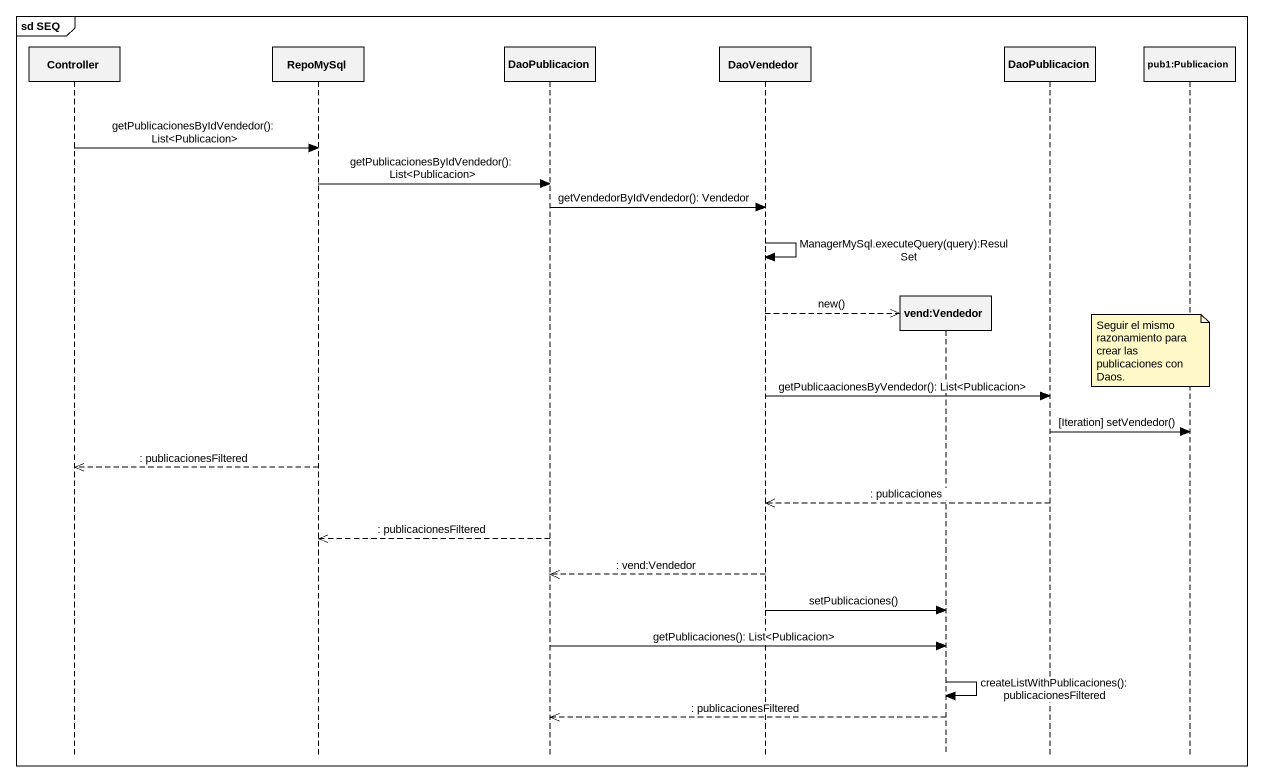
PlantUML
@startuml
mainframe sd SEQ
hide footbox
participant Controller
participant RepoMySql
participant DaoPublicacion
participant DaoVendedor
participant "vend:Vendedor" as vend_Vendedor
participant "DaoPublicacion" as DaoPublicacion_2
participant "pub1:Publicacion" as pub1_Publicacion

Controller -> RepoMySql : getPublicacionesByIdVendedor(): List<Publicacion>
RepoMySql -> DaoPublicacion : getPublicacionesByIdVendedor(): List<Publicacion>
DaoPublicacion -> DaoVendedor : getVendedorByIdVendedor(): Vendedor
DaoVendedor -> DaoVendedor : ManagerMySql.executeQuery(query):ResulSet
DaoVendedor -->> vend_Vendedor ** : new()
note over pub1_Publicacion : Seguir el mismo razonamiento para crear las publicaciones con Daos.
DaoVendedor -> DaoPublicacion_2 : getPublicaacionesByVendedor(): List<Publicacion>
DaoPublicacion_2 -> pub1_Publicacion : [Iteration] setVendedor()
RepoMySql -->> Controller : : publicacionesFiltered
DaoPublicacion_2 -->> DaoVendedor : : publicaciones
DaoPublicacion -->> RepoMySql : : publicacionesFiltered
DaoVendedor -->> DaoPublicacion : : vend:Vendedor
DaoVendedor -> vend_Vendedor : setPublicaciones()
DaoPublicacion -> vend_Vendedor : getPublicaciones(): List<Publicacion>
vend_Vendedor -> vend_Vendedor : createListWithPublicaciones(): publicacionesFiltered
vend_Vendedor -->> DaoPublicacion : : publicacionesFiltered
@enduml
